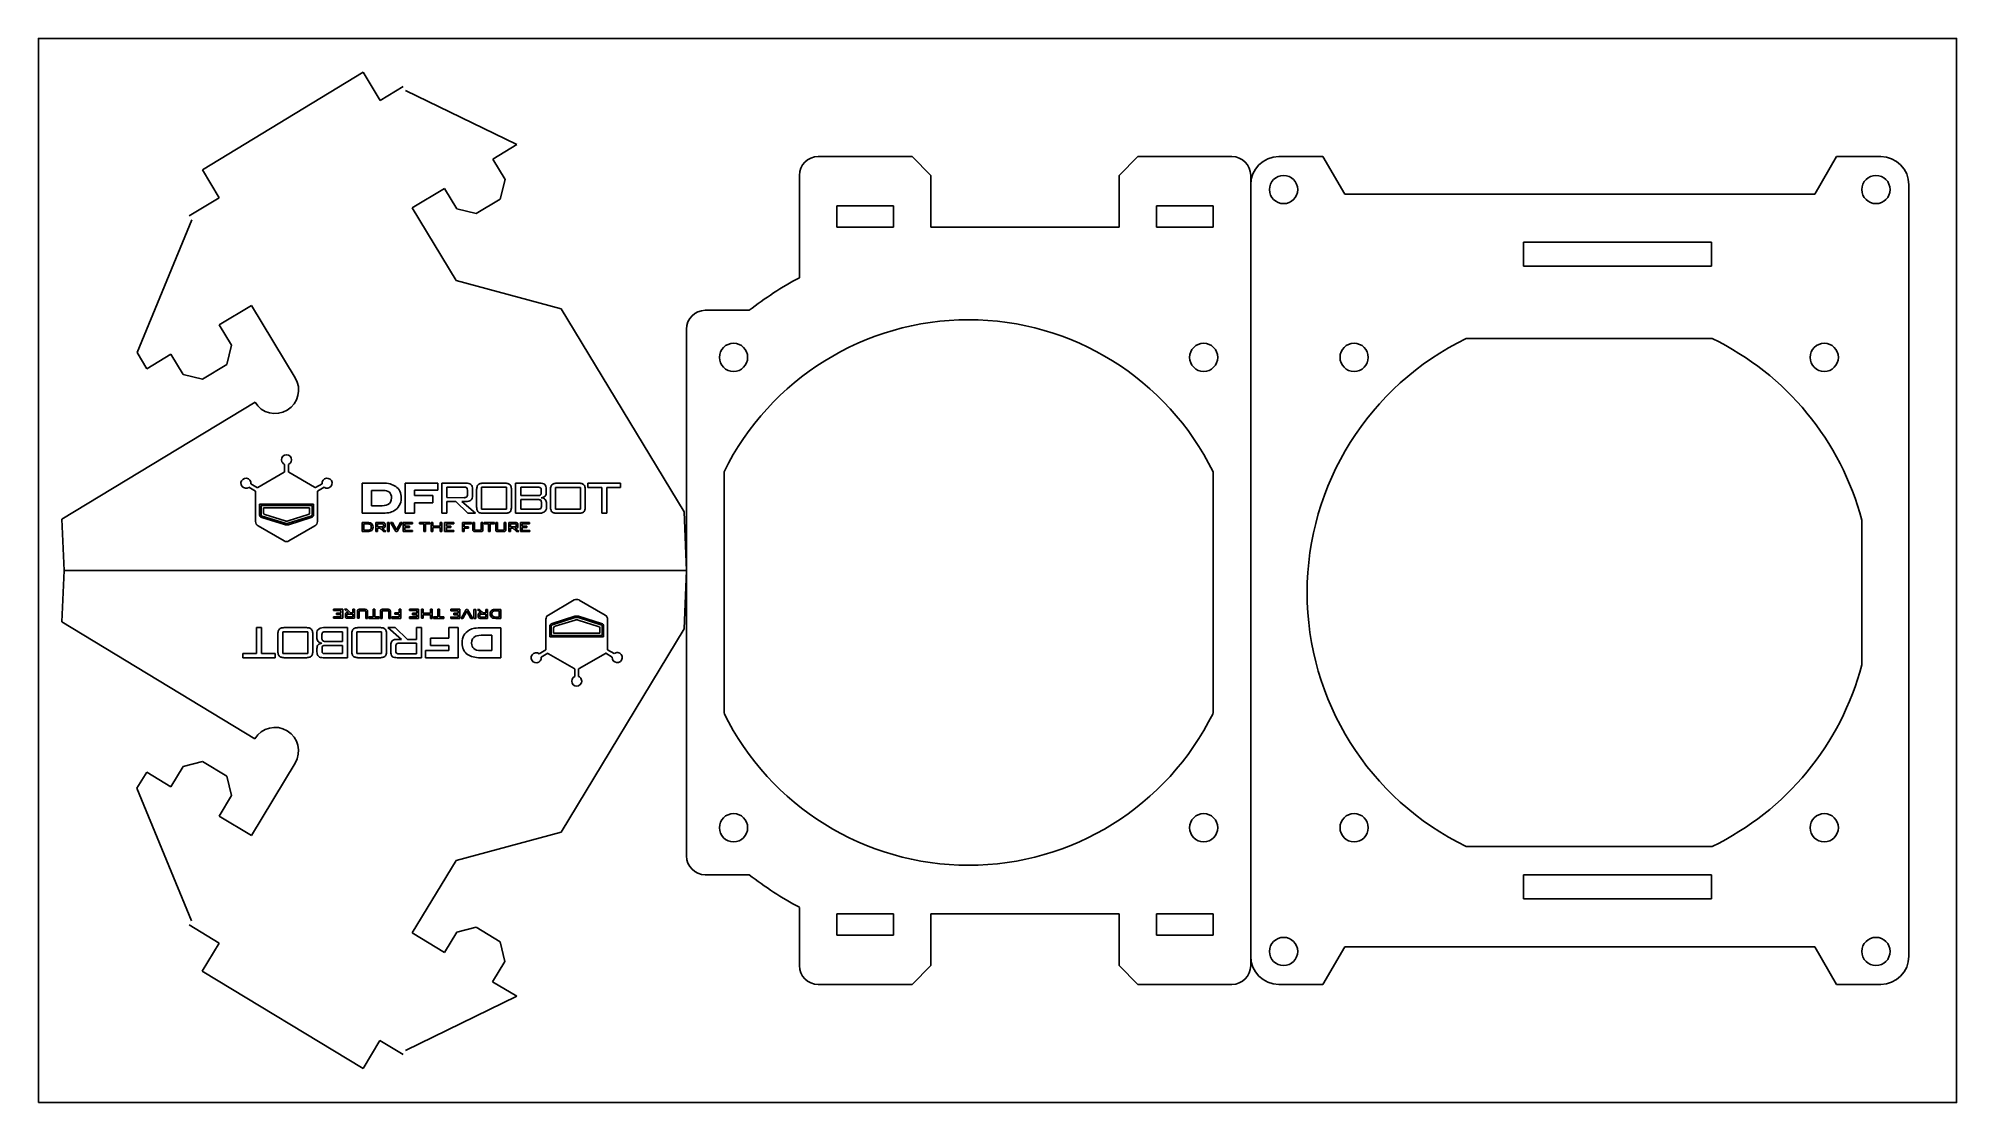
# Model space of a CAD drawing. Header units: inches. Extents: x 0 to 204, y 0 to 113.
import ezdxf

# ---------------------------------------------------------------- set-up
doc = ezdxf.new("R2010")
doc.units = ezdxf.units.IN
doc.header["$MEASUREMENT"] = 0
doc.layers.add('02___PRT_ALL_AXES', color=7, linetype='Continuous')

msp = doc.modelspace()

# ---------------------------------------------------------------- linework, layer by layer
at = {"color": 7, "linetype": 'Continuous'}
for p, q in [((17.74, 98.92), (34.85, 109.28)), ((34.85, 109.28), (36.65, 106.3)), ((36.65, 106.3), (39.1, 107.79)), ((39.36, 107.36), (51.19, 101.59)), ((51.19, 101.59), (48.62, 100.04)), ((48.62, 100.04), (49.93, 97.87)), ((93.23, 100.32), (83.23, 100.32)), ((95.23, 98.32), (93.23, 100.32)), ((117.23, 100.32), (115.23, 98.32)), ((127.23, 100.32), (117.23, 100.32)), ((136.92, 100.32), (132.23, 100.32)), ((136.92, 100.32), (139.23, 96.32)), ((189.23, 96.32), (191.54, 100.32)), ((196.23, 100.32), (191.54, 100.32)), ((17.74, 98.92), (19.54, 95.95)), ((81.23, 98.32), (81.23, 87.45)), ((95.23, 92.82), (95.23, 98.32)), ((115.23, 98.32), (115.23, 92.82)), ((129.23, 14.32), (129.23, 98.32)), ((16.35, 94.02), (19.54, 95.95)), ((43.49, 96.93), (40.07, 94.86)), ((44.8, 94.77), (43.49, 96.93)), ((49.42, 95.81), (49.93, 97.87)), ((139.23, 96.32), (189.23, 96.32)), ((199.23, 15.32), (199.23, 97.32)), ((40.07, 94.86), (44.73, 87.16)), ((44.8, 94.77), (46.86, 94.26)), ((49.42, 95.81), (46.86, 94.26)), ((85.23, 92.82), (85.23, 95.1)), ((91.23, 95.1), (85.23, 95.1)), ((91.23, 95.1), (91.23, 92.82)), ((119.23, 92.82), (119.23, 95.1)), ((125.23, 95.1), (119.23, 95.1)), ((125.23, 95.1), (125.23, 92.82)), ((10.8, 79.48), (16.61, 93.59)), ((158.23, 88.66), (158.23, 91.23)), ((178.23, 91.23), (158.23, 91.23)), ((178.23, 91.23), (178.23, 88.66)), ((158.23, 88.66), (178.23, 88.66)), ((44.73, 87.16), (55.91, 84.12)), ((22.96, 84.5), (19.53, 82.43)), ((27.62, 76.8), (22.96, 84.5)), ((55.91, 84.12), (68.98, 62.54)), ((75.91, 83.98), (71.23, 83.98)), ((19.53, 82.43), (20.84, 80.27)), ((69.23, 81.98), (69.23, 25.98)), ((20.34, 78.21), (20.84, 80.27)), ((11.83, 77.77), (10.8, 79.48)), ((14.4, 79.33), (11.83, 77.77)), ((15.71, 77.16), (14.4, 79.33)), ((20.34, 78.21), (17.77, 76.66)), ((15.71, 77.16), (17.77, 76.66)), ((2.8, 61.79), (23.34, 74.22)), ((3.03, 56.33), (2.8, 61.79)), ((68.98, 62.54), (69.23, 56.32)), ((3.03, 56.33), (2.8, 50.87)), ((69.23, 56.32), (3.03, 56.33)), ((68.98, 50.11), (69.23, 56.32)), ((2.8, 50.87), (23.33, 38.44)), ((55.91, 28.52), (68.98, 50.11)), ((11.83, 34.88), (10.79, 33.17)), ((14.39, 33.33), (11.83, 34.88)), ((15.7, 35.49), (14.39, 33.33)), ((15.7, 35.49), (17.76, 36)), ((20.33, 34.45), (17.76, 36)), ((27.61, 35.85), (22.95, 28.15)), ((10.79, 33.17), (16.59, 19.07)), ((20.33, 34.45), (20.84, 32.39)), ((19.53, 30.22), (20.84, 32.39)), ((22.95, 28.15), (19.53, 30.22)), ((44.72, 25.49), (55.91, 28.52)), ((40.06, 17.79), (44.72, 25.49)), ((71.23, 23.98), (75.91, 23.98)), ((158.23, 21.41), (158.23, 23.98)), ((178.23, 23.98), (158.23, 23.98)), ((178.23, 23.98), (178.23, 21.41)), ((81.23, 20.51), (81.23, 14.32)), ((178.23, 21.41), (158.23, 21.41)), ((16.34, 18.64), (19.53, 16.71)), ((44.79, 17.88), (46.85, 18.39)), ((49.41, 16.83), (46.85, 18.39)), ((85.23, 17.54), (85.23, 19.82)), ((91.23, 19.82), (91.23, 17.54)), ((95.23, 14.32), (95.23, 19.82)), ((115.23, 19.82), (115.23, 14.32)), ((119.23, 17.54), (119.23, 19.82)), ((125.23, 19.82), (125.23, 17.54)), ((17.72, 13.73), (19.53, 16.71)), ((43.48, 15.72), (40.06, 17.79)), ((44.79, 17.88), (43.48, 15.72)), ((49.41, 16.83), (49.92, 14.77)), ((85.23, 17.54), (91.23, 17.54)), ((119.23, 17.54), (125.23, 17.54)), ((139.23, 16.32), (136.92, 12.32)), ((189.23, 16.32), (139.23, 16.32)), ((191.54, 12.32), (189.23, 16.32)), ((48.61, 12.61), (49.92, 14.77)), ((93.23, 12.32), (95.23, 14.32)), ((115.23, 14.32), (117.23, 12.32)), ((17.72, 13.73), (34.83, 3.37)), ((51.18, 11.06), (48.61, 12.61)), ((83.23, 12.32), (93.23, 12.32)), ((117.23, 12.32), (127.23, 12.32)), ((132.23, 12.32), (136.92, 12.32)), ((196.23, 12.32), (191.54, 12.32)), ((39.35, 5.29), (51.18, 11.06)), ((34.83, 3.37), (36.63, 6.35)), ((36.63, 6.35), (39.09, 4.86))]:
    msp.add_line(p, q, dxfattribs=at)
at = {"color": 0, "lineweight": 25}
for p, q in [((26.49, 67.6), (26.49, 66.78)), ((26.9, 66.78), (26.9, 67.6)), ((23.61, 65.12), (22.91, 65.53)), ((26.44, 66.76), (23.64, 65.15)), ((29.68, 65.18), (26.94, 66.76)), ((30.48, 65.54), (29.77, 65.13)), ((34.74, 62.41), (34.74, 65.61)), ((34.74, 65.61), (36.93, 65.61)), ((39.3, 62.4), (39.3, 65.61)), ((39.3, 65.61), (42.79, 65.6)), ((42.79, 65.6), (42.79, 64.85)), ((43.21, 65.6), (45.79, 65.6)), ((43.21, 62.4), (43.21, 65.6)), ((47.66, 65.6), (49.87, 65.6)), ((51.06, 65.6), (53.64, 65.6)), ((51.06, 62.4), (51.06, 65.6)), ((55.51, 65.6), (57.73, 65.6)), ((58.75, 65.6), (62.21, 65.6)), ((58.75, 65.16), (58.75, 65.6)), ((62.21, 65.6), (62.21, 65.16)), ((22.7, 65.17), (23.41, 64.76)), ((23.41, 64.71), (23.41, 61.52)), ((23.82, 62.21), (23.82, 63.39)), ((23.82, 63.39), (29.56, 63.39)), ((29.56, 63.39), (29.56, 62.21)), ((29.77, 65.13), (29.76, 65.14)), ((29.98, 64.77), (30.68, 65.18)), ((29.98, 61.52), (29.98, 64.71)), ((35.74, 64.84), (35.74, 63.19)), ((36.93, 64.84), (35.74, 64.84)), ((40.3, 64.85), (40.3, 64.3)), ((42.79, 64.85), (40.3, 64.85)), ((40.3, 64.3), (42.25, 64.3)), ((40.3, 63.53), (40.3, 62.4)), ((42.25, 63.53), (40.3, 63.53)), ((42.25, 64.3), (42.25, 63.53)), ((45.58, 65.19), (43.75, 65.19)), ((43.75, 65.19), (43.75, 64.07)), ((43.75, 64.07), (45.58, 64.06)), ((44.69, 63.65), (43.75, 63.65)), ((43.75, 63.65), (43.75, 62.4)), ((45.99, 62.4), (44.69, 63.65)), ((45.79, 63.65), (45.32, 63.65)), ((45.32, 63.65), (46.79, 62.4)), ((45.93, 64.39), (45.93, 64.86)), ((46.47, 64.98), (46.47, 64.27)), ((46.91, 63.16), (46.91, 64.85)), ((50.09, 65.17), (47.44, 65.17)), ((47.44, 65.17), (47.44, 62.85)), ((50.09, 62.85), (50.09, 65.17)), ((50.62, 64.84), (50.62, 63.16)), ((53.45, 65.17), (51.6, 65.17)), ((51.6, 65.17), (51.6, 64.29)), ((51.6, 64.29), (53.45, 64.29)), ((53.45, 63.87), (51.6, 63.87)), ((51.6, 63.87), (51.6, 62.84)), ((53.77, 64.57), (53.77, 64.89)), ((53.8, 63.22), (53.8, 63.48)), ((54.32, 64.98), (54.32, 64.61)), ((54.34, 63.43), (54.34, 63.03)), ((54.76, 63.16), (54.76, 64.84)), ((57.95, 65.16), (55.29, 65.16)), ((55.29, 65.16), (55.29, 62.84)), ((57.94, 62.84), (57.95, 65.16)), ((58.47, 64.84), (58.47, 63.15)), ((60.21, 65.16), (58.75, 65.16)), ((60.21, 62.4), (60.21, 65.16)), ((62.21, 65.16), (60.74, 65.16)), ((60.74, 65.16), (60.74, 62.4)), ((23.98, 63.24), (23.98, 62.21)), ((29.41, 63.24), (23.98, 63.24)), ((26.48, 61.2), (24.07, 61.95)), ((24.11, 62.1), (26.53, 61.34)), ((24.23, 62.42), (24.23, 63)), ((24.23, 63), (29.15, 63)), ((26.53, 61.6), (24.4, 62.27)), ((26.85, 61.34), (29.26, 62.1)), ((28.98, 62.26), (26.86, 61.6)), ((29.31, 61.95), (26.89, 61.19)), ((29.15, 63), (29.15, 62.42)), ((29.41, 62.21), (29.41, 63.24)), ((36.73, 62.4), (34.74, 62.41)), ((34.74, 60.46), (34.74, 61.42)), ((34.74, 61.42), (35.3, 61.42)), ((34.92, 61.28), (34.92, 60.6)), ((35.28, 61.28), (34.92, 61.28)), ((35.74, 63.19), (36.57, 63.19)), ((36.19, 60.46), (36.19, 61.42)), ((36.19, 61.42), (36.96, 61.42)), ((36.37, 61.28), (36.37, 60.97)), ((36.88, 61.28), (36.37, 61.28)), ((37.17, 61.23), (37.17, 61.02)), ((37.44, 60.45), (37.44, 61.42)), ((37.44, 61.42), (37.62, 61.42)), ((37.62, 61.42), (37.62, 60.45)), ((37.75, 61.42), (37.95, 61.42)), ((38.31, 60.45), (37.75, 61.42)), ((37.95, 61.42), (38.38, 60.64)), ((38.38, 60.64), (38.8, 61.42)), ((38.98, 61.42), (38.45, 60.45)), ((38.8, 61.42), (38.98, 61.42)), ((39.11, 60.45), (39.11, 61.42)), ((39.11, 61.42), (40.08, 61.42)), ((39.29, 61.27), (39.29, 61.03)), ((40.08, 61.27), (39.29, 61.27)), ((40.3, 62.4), (39.3, 62.4)), ((40.08, 61.42), (40.08, 61.27)), ((40.84, 61.27), (40.84, 61.42)), ((40.84, 61.42), (41.93, 61.42)), ((41.29, 61.27), (40.84, 61.27)), ((41.29, 60.45), (41.29, 61.27)), ((41.93, 61.27), (41.47, 61.27)), ((41.47, 61.27), (41.47, 60.45)), ((41.93, 61.42), (41.93, 61.27)), ((42.07, 61.41), (42.25, 61.41)), ((42.07, 60.45), (42.07, 61.41)), ((42.25, 61.41), (42.25, 61.03)), ((43.02, 61.41), (43.2, 61.41)), ((43.02, 61.03), (43.02, 61.41)), ((43.2, 61.41), (43.2, 60.45)), ((43.75, 62.4), (43.21, 62.4)), ((43.51, 61.42), (44.48, 61.42)), ((43.51, 60.45), (43.51, 61.42)), ((44.48, 61.27), (43.69, 61.27)), ((43.69, 61.27), (43.69, 61.03)), ((44.48, 61.42), (44.48, 61.27)), ((45.41, 61.42), (46.37, 61.42)), ((45.41, 60.45), (45.41, 61.42)), ((46.37, 61.27), (45.59, 61.27)), ((45.59, 61.27), (45.59, 60.98)), ((46.79, 62.4), (45.99, 62.4)), ((46.37, 61.42), (46.37, 61.27)), ((46.51, 61.42), (46.69, 61.42)), ((46.51, 60.68), (46.51, 61.42)), ((46.69, 61.42), (46.69, 60.6)), ((47.39, 61.42), (47.58, 61.42)), ((47.39, 60.6), (47.39, 61.42)), ((47.44, 62.85), (50.09, 62.85)), ((47.58, 61.42), (47.58, 60.68)), ((49.87, 62.4), (47.66, 62.4)), ((47.71, 61.42), (48.81, 61.41)), ((47.71, 61.27), (47.71, 61.42)), ((48.17, 61.27), (47.71, 61.27)), ((48.17, 60.45), (48.17, 61.27)), ((48.81, 61.27), (48.35, 61.27)), ((48.35, 61.27), (48.35, 60.45)), ((48.81, 61.41), (48.81, 61.27)), ((48.94, 61.41), (49.13, 61.41)), ((48.94, 60.68), (48.94, 61.41)), ((49.13, 61.41), (49.13, 60.6)), ((49.83, 61.41), (50.01, 61.41)), ((49.83, 60.6), (49.83, 61.41)), ((50.01, 61.41), (50.01, 60.68)), ((50.32, 61.41), (51.1, 61.41)), ((50.32, 60.45), (50.32, 61.41)), ((51.02, 61.27), (50.51, 61.27)), ((50.51, 61.27), (50.51, 60.96)), ((53.45, 62.4), (51.06, 62.4)), ((51.3, 61.23), (51.3, 61.01)), ((51.58, 61.41), (52.55, 61.41)), ((51.58, 60.45), (51.58, 61.41)), ((51.6, 62.84), (53.45, 62.84)), ((52.55, 61.27), (51.76, 61.27)), ((51.76, 61.27), (51.76, 61.02)), ((52.55, 61.41), (52.55, 61.27)), ((55.29, 62.84), (57.94, 62.84)), ((57.73, 62.4), (55.51, 62.4)), ((60.74, 62.4), (60.21, 62.4)), ((23.67, 61.06), (26.44, 59.47)), ((26.94, 59.46), (29.7, 61.06)), ((35.3, 60.46), (34.74, 60.46)), ((34.92, 60.6), (35.28, 60.6)), ((36.37, 60.46), (36.19, 60.46)), ((36.37, 60.97), (36.88, 60.97)), ((36.37, 60.83), (36.37, 60.46)), ((36.63, 60.83), (36.37, 60.83)), ((37.02, 60.45), (36.63, 60.83)), ((36.96, 60.83), (36.84, 60.83)), ((36.84, 60.83), (37.26, 60.45)), ((36.99, 61.06), (36.99, 61.18)), ((37.26, 60.45), (37.02, 60.45)), ((37.62, 60.45), (37.44, 60.45)), ((38.45, 60.45), (38.31, 60.45)), ((40.09, 60.45), (39.11, 60.45)), ((39.29, 61.03), (39.77, 61.03)), ((39.29, 60.88), (39.29, 60.6)), ((39.77, 60.88), (39.29, 60.88)), ((39.29, 60.6), (40.09, 60.59)), ((39.77, 61.03), (39.77, 60.88)), ((40.09, 60.59), (40.09, 60.45)), ((41.47, 60.45), (41.29, 60.45)), ((42.25, 60.45), (42.07, 60.45)), ((42.25, 61.03), (43.02, 61.03)), ((43.02, 60.88), (42.25, 60.88)), ((42.25, 60.88), (42.25, 60.45)), ((43.02, 60.45), (43.02, 60.88)), ((43.2, 60.45), (43.02, 60.45)), ((44.49, 60.45), (43.51, 60.45)), ((43.69, 61.03), (44.17, 61.03)), ((44.17, 60.88), (43.69, 60.88)), ((43.69, 60.88), (43.69, 60.59)), ((43.69, 60.59), (44.49, 60.59)), ((44.17, 61.03), (44.17, 60.88)), ((44.49, 60.59), (44.49, 60.45)), ((45.59, 60.45), (45.41, 60.45)), ((45.59, 60.98), (46.03, 60.97)), ((46.03, 60.83), (45.59, 60.83)), ((45.59, 60.83), (45.59, 60.45)), ((46.03, 60.97), (46.03, 60.83)), ((46.69, 60.6), (47.39, 60.6)), ((47.34, 60.45), (46.74, 60.45)), ((48.35, 60.45), (48.17, 60.45)), ((49.13, 60.6), (49.83, 60.6)), ((49.78, 60.45), (49.18, 60.45)), ((50.51, 60.45), (50.32, 60.45)), ((50.51, 60.96), (51.02, 60.96)), ((50.77, 60.83), (50.51, 60.83)), ((50.51, 60.83), (50.51, 60.45)), ((51.15, 60.45), (50.77, 60.83)), ((51.1, 60.83), (50.97, 60.83)), ((50.97, 60.83), (51.4, 60.45)), ((51.12, 61.06), (51.12, 61.18)), ((51.4, 60.45), (51.15, 60.45)), ((52.56, 60.45), (51.58, 60.45)), ((51.76, 61.02), (52.24, 61.02)), ((52.24, 60.88), (51.76, 60.88)), ((51.76, 60.88), (51.76, 60.59)), ((51.76, 60.59), (52.56, 60.59)), ((52.24, 61.02), (52.24, 60.88)), ((52.56, 60.59), (52.56, 60.45)), ((57.3, 53.19), (54.54, 51.59)), ((60.58, 51.59), (57.81, 53.18)), ((31.69, 52.2), (32.67, 52.2)), ((31.69, 52.06), (31.69, 52.2)), ((32.48, 52.06), (31.69, 52.06)), ((31.7, 51.38), (32.48, 51.38)), ((31.7, 51.24), (31.7, 51.38)), ((32.67, 51.24), (31.7, 51.24)), ((32.01, 51.77), (32.48, 51.77)), ((32.01, 51.63), (32.01, 51.77)), ((32.48, 51.63), (32.01, 51.63)), ((32.48, 51.77), (32.48, 52.06)), ((32.48, 51.38), (32.48, 51.63)), ((32.67, 52.2), (32.67, 51.24)), ((32.85, 52.2), (33.09, 52.2)), ((33.28, 51.82), (32.85, 52.2)), ((32.95, 51.42), (32.95, 51.64)), ((33.09, 52.2), (33.48, 51.82)), ((33.12, 51.59), (33.12, 51.47)), ((33.15, 51.82), (33.28, 51.82)), ((33.92, 51.24), (33.15, 51.24)), ((33.74, 51.69), (33.23, 51.69)), ((33.23, 51.38), (33.74, 51.38)), ((33.48, 51.82), (33.74, 51.82)), ((33.74, 52.2), (33.92, 52.2)), ((33.74, 51.82), (33.74, 52.2)), ((33.74, 51.38), (33.74, 51.69)), ((33.92, 52.2), (33.92, 51.24)), ((34.23, 51.24), (34.23, 51.97)), ((34.42, 51.24), (34.23, 51.24)), ((35.12, 52.05), (34.42, 52.05)), ((34.42, 52.05), (34.42, 51.24)), ((34.47, 52.2), (35.07, 52.2)), ((35.12, 51.23), (35.12, 52.05)), ((35.3, 51.23), (35.12, 51.23)), ((35.3, 51.97), (35.3, 51.23)), ((35.44, 51.38), (35.9, 51.38)), ((35.44, 51.23), (35.44, 51.38)), ((36.53, 51.23), (35.44, 51.23)), ((35.9, 52.2), (36.08, 52.2)), ((35.9, 51.38), (35.9, 52.2)), ((36.08, 52.2), (36.08, 51.38)), ((36.08, 51.38), (36.53, 51.38)), ((36.53, 51.38), (36.53, 51.23)), ((36.67, 51.23), (36.67, 51.97)), ((36.85, 51.23), (36.67, 51.23)), ((37.56, 52.05), (36.85, 52.05)), ((36.85, 52.05), (36.85, 51.23)), ((36.91, 52.2), (37.5, 52.2)), ((37.56, 51.23), (37.56, 52.05)), ((37.74, 51.23), (37.56, 51.23)), ((37.74, 51.97), (37.74, 51.23)), ((37.88, 51.38), (38.66, 51.38)), ((37.88, 51.23), (37.88, 51.38)), ((38.84, 51.23), (37.88, 51.23)), ((38.22, 51.82), (38.66, 51.82)), ((38.22, 51.67), (38.22, 51.82)), ((38.66, 51.67), (38.22, 51.67)), ((38.66, 52.2), (38.84, 52.2)), ((38.66, 51.82), (38.66, 52.2)), ((38.66, 51.38), (38.66, 51.67)), ((38.84, 52.2), (38.84, 51.23)), ((39.76, 52.2), (40.74, 52.2)), ((39.76, 52.06), (39.76, 52.2)), ((40.56, 52.06), (39.76, 52.06)), ((39.77, 51.38), (40.55, 51.38)), ((39.77, 51.23), (39.77, 51.38)), ((40.74, 51.23), (39.77, 51.23)), ((40.08, 51.77), (40.55, 51.77)), ((40.08, 51.62), (40.08, 51.77)), ((40.55, 51.62), (40.08, 51.62)), ((40.55, 51.38), (40.55, 51.62)), ((40.55, 51.77), (40.56, 52.06)), ((40.74, 52.2), (40.74, 51.23)), ((41.05, 52.2), (41.23, 52.2)), ((41.05, 51.24), (41.05, 52.2)), ((41.23, 51.24), (41.05, 51.24)), ((41.23, 52.2), (41.23, 51.77)), ((41.23, 51.77), (42, 51.77)), ((42, 51.62), (41.23, 51.62)), ((41.23, 51.62), (41.23, 51.24)), ((42, 52.2), (42.18, 52.2)), ((42, 51.77), (42, 52.2)), ((42, 51.23), (42, 51.62)), ((42.18, 51.23), (42, 51.23)), ((42.18, 52.2), (42.18, 51.23)), ((42.31, 51.38), (42.77, 51.38)), ((42.31, 51.23), (42.31, 51.38)), ((43.41, 51.23), (42.31, 51.23)), ((42.77, 52.2), (42.95, 52.2)), ((42.77, 51.38), (42.77, 52.2)), ((42.95, 52.2), (42.95, 51.38)), ((42.95, 51.38), (43.41, 51.38)), ((43.41, 51.38), (43.41, 51.23)), ((44.16, 52.05), (44.16, 52.2)), ((44.16, 52.2), (45.13, 52.2)), ((44.95, 52.05), (44.16, 52.05)), ((44.16, 51.23), (44.16, 51.38)), ((44.16, 51.38), (44.95, 51.37)), ((45.13, 51.23), (44.16, 51.23)), ((44.48, 51.62), (44.48, 51.77)), ((44.48, 51.77), (44.95, 51.77)), ((44.95, 51.62), (44.48, 51.62)), ((44.95, 51.77), (44.95, 52.05)), ((44.95, 51.37), (44.95, 51.62)), ((45.13, 52.2), (45.13, 51.23)), ((45.27, 51.23), (45.8, 52.19)), ((45.45, 51.23), (45.27, 51.23)), ((45.86, 52.01), (45.45, 51.23)), ((45.8, 52.19), (45.94, 52.19)), ((46.3, 51.23), (45.86, 52.01)), ((45.94, 52.19), (46.49, 51.23)), ((46.49, 51.23), (46.3, 51.23)), ((46.62, 51.23), (46.62, 52.19)), ((46.62, 52.19), (46.81, 52.19)), ((46.81, 51.23), (46.62, 51.23)), ((46.81, 52.19), (46.81, 51.23)), ((46.99, 52.19), (47.23, 52.19)), ((47.41, 51.82), (46.99, 52.19)), ((47.08, 51.42), (47.08, 51.63)), ((47.23, 52.19), (47.61, 51.82)), ((47.26, 51.58), (47.26, 51.47)), ((47.28, 51.82), (47.41, 51.82)), ((48.06, 51.23), (47.28, 51.23)), ((47.88, 51.68), (47.36, 51.68)), ((47.36, 51.37), (47.88, 51.37)), ((47.61, 51.82), (47.88, 51.82)), ((47.88, 51.82), (47.88, 52.19)), ((47.88, 52.19), (48.06, 52.19)), ((47.88, 51.37), (47.88, 51.68)), ((48.06, 52.19), (48.06, 51.23)), ((48.95, 52.19), (49.5, 52.19)), ((49.5, 51.23), (48.95, 51.23)), ((49.32, 52.05), (48.97, 52.05)), ((48.97, 51.37), (49.32, 51.37)), ((49.32, 51.37), (49.32, 52.05)), ((49.5, 52.19), (49.5, 51.23)), ((54.27, 51.13), (54.27, 47.94)), ((54.94, 50.7), (57.35, 51.45)), ((57.4, 51.31), (54.98, 50.55)), ((55.27, 50.39), (57.39, 51.05)), ((60.13, 50.55), (57.72, 51.31)), ((57.72, 51.05), (59.85, 50.38)), ((57.76, 51.45), (60.18, 50.69)), ((60.84, 47.94), (60.84, 51.13)), ((23.5, 50.25), (24.04, 50.25)), ((23.5, 47.49), (23.5, 50.25)), ((24.04, 50.25), (24.04, 47.49)), ((25.77, 47.81), (25.78, 49.5)), ((28.95, 49.81), (26.3, 49.81)), ((26.3, 49.81), (26.3, 47.49)), ((26.52, 50.25), (28.73, 50.25)), ((28.95, 47.49), (28.95, 49.81)), ((29.49, 49.49), (29.48, 47.81)), ((29.91, 49.22), (29.91, 49.62)), ((30.45, 49.43), (30.45, 49.17)), ((30.8, 50.25), (33.19, 50.25)), ((32.65, 49.81), (30.8, 49.81)), ((32.65, 48.78), (32.65, 49.81)), ((33.19, 50.25), (33.18, 47.05)), ((33.63, 47.81), (33.63, 49.49)), ((36.81, 49.8), (34.16, 49.8)), ((34.16, 49.8), (34.16, 47.48)), ((34.38, 50.25), (36.59, 50.25)), ((36.81, 47.48), (36.81, 49.8)), ((37.34, 49.49), (37.34, 47.8)), ((37.46, 50.25), (38.25, 50.25)), ((38.92, 49), (37.46, 50.25)), ((38.25, 50.25), (39.56, 49)), ((38.45, 49), (38.92, 49)), ((39.56, 49), (40.5, 49)), ((40.5, 50.25), (41.03, 50.25)), ((40.5, 49), (40.5, 50.25)), ((41.03, 50.25), (41.03, 47.05)), ((42, 49.12), (43.95, 49.12)), ((42, 48.35), (42, 49.12)), ((43.95, 49.12), (43.95, 50.25)), ((43.95, 50.25), (44.94, 50.25)), ((44.94, 50.25), (44.94, 47.04)), ((47.51, 50.24), (49.5, 50.24)), ((48.51, 49.46), (47.67, 49.46)), ((48.51, 47.81), (48.51, 49.46)), ((49.5, 50.24), (49.5, 47.04)), ((54.69, 49.26), (54.69, 50.44)), ((60.42, 49.26), (54.69, 49.26)), ((54.84, 50.44), (54.84, 49.41)), ((54.84, 49.41), (60.27, 49.41)), ((55.09, 49.65), (55.09, 50.23)), ((60.02, 49.65), (55.09, 49.65)), ((60.02, 50.22), (60.02, 49.65)), ((60.27, 49.41), (60.27, 50.44)), ((60.42, 50.44), (60.42, 49.26)), ((22.03, 47.49), (23.5, 47.49)), ((22.03, 47.05), (22.03, 47.49)), ((25.5, 47.05), (22.03, 47.05)), ((24.04, 47.49), (25.5, 47.49)), ((25.5, 47.49), (25.5, 47.05)), ((26.3, 47.49), (28.95, 47.49)), ((28.73, 47.05), (26.52, 47.05)), ((29.93, 47.67), (29.93, 48.04)), ((30.47, 48.08), (30.47, 47.76)), ((33.18, 47.05), (30.6, 47.05)), ((30.8, 48.78), (32.65, 48.78)), ((32.65, 48.36), (30.8, 48.36)), ((30.8, 47.48), (32.65, 47.48)), ((32.65, 47.48), (32.65, 48.36)), ((34.16, 47.48), (36.81, 47.48)), ((36.59, 47.05), (34.38, 47.05)), ((37.77, 47.67), (37.78, 48.38)), ((38.32, 48.26), (38.32, 47.79)), ((41.03, 47.05), (38.45, 47.05)), ((40.5, 48.58), (38.66, 48.59)), ((38.66, 47.46), (40.5, 47.46)), ((40.5, 47.46), (40.5, 48.58)), ((41.46, 47.8), (43.95, 47.8)), ((41.46, 47.05), (41.46, 47.8)), ((44.94, 47.04), (41.46, 47.05)), ((43.95, 48.35), (42, 48.35)), ((43.95, 47.8), (43.95, 48.35)), ((47.31, 47.81), (48.51, 47.81)), ((49.5, 47.04), (47.32, 47.04)), ((54.27, 47.88), (53.56, 47.47)), ((53.77, 47.11), (54.48, 47.52)), ((54.48, 47.52), (54.49, 47.51)), ((54.57, 47.47), (57.3, 45.89)), ((57.8, 45.89), (60.61, 47.5)), ((60.64, 47.53), (61.34, 47.12)), ((61.54, 47.48), (60.84, 47.89)), ((57.34, 45.87), (57.34, 45.05)), ((57.76, 45.05), (57.76, 45.87))]:
    msp.add_line(p, q, dxfattribs=at)
msp.add_lwpolyline([(0.3, -0.25), (0.3, 112.89), (204.31, 112.89), (204.31, -0.25)], close=True)
at = {"color": 7, "linetype": 'Continuous'}
for centre, radius, start, end in [((83.23, 98.32), 2, 90, 180), ((127.23, 98.32), 2, 0, 90), ((132.23, 97.32), 3, 90, 180), ((196.23, 97.32), 3, 0, 90), ((71.23, 81.98), 2, 90, 180), ((25.48, 75.51), 2.5, 211.18, 31.18), ((25.47, 37.14), 2.5, 328.8034, 148.8034), ((71.23, 25.98), 2, 180, 270), ((83.23, 14.32), 2, 180, 270), ((127.23, 14.32), 2, 270, 0), ((132.23, 15.32), 3, 180, 270), ((196.23, 15.32), 3, 270, 0)]:
    msp.add_arc(centre, radius, start, end, dxfattribs=at)
at = {"color": 0, "lineweight": 25}
for points in [[(26.49, 68.58), (26.22, 68.46), (26.09, 68.15), (26.2, 67.88)], [(26.2, 67.88), (26.26, 67.75), (26.36, 67.65), (26.49, 67.6)], [(22.91, 65.53), (22.95, 65.82), (22.74, 66.08), (22.45, 66.12)], [(26.49, 66.78), (26.47, 66.78), (26.46, 66.77), (26.44, 66.76)], [(26.94, 66.76), (26.93, 66.77), (26.92, 66.78), (26.9, 66.78)], [(36.93, 65.61), (37.5, 65.61), (37.96, 65.49), (38.3, 65.25)], [(46.95, 65.21), (46.96, 65.26), (46.97, 65.3), (46.99, 65.34)], [(46.99, 65.34), (47.01, 65.38), (47.03, 65.41), (47.06, 65.44)], [(47.06, 65.44), (47.09, 65.47), (47.12, 65.49), (47.16, 65.51)], [(47.16, 65.51), (47.2, 65.53), (47.24, 65.55), (47.29, 65.56)], [(47.29, 65.56), (47.41, 65.59), (47.53, 65.6), (47.66, 65.6)], [(49.87, 65.6), (49.99, 65.6), (50.12, 65.59), (50.24, 65.56)], [(50.24, 65.56), (50.28, 65.55), (50.32, 65.53), (50.37, 65.51)], [(50.37, 65.51), (50.4, 65.49), (50.43, 65.47), (50.46, 65.44)], [(50.46, 65.44), (50.49, 65.41), (50.51, 65.38), (50.53, 65.35)], [(50.53, 65.35), (50.55, 65.3), (50.57, 65.26), (50.58, 65.21)], [(53.64, 65.6), (53.82, 65.6), (54.04, 65.57), (54.16, 65.45)], [(54.16, 65.45), (54.28, 65.34), (54.32, 65.15), (54.32, 64.98)], [(54.8, 65.21), (54.81, 65.26), (54.83, 65.3), (54.85, 65.34)], [(54.85, 65.34), (54.87, 65.38), (54.89, 65.41), (54.92, 65.44)], [(54.92, 65.44), (54.95, 65.47), (54.98, 65.49), (55.01, 65.51)], [(55.01, 65.51), (55.06, 65.53), (55.1, 65.55), (55.14, 65.56)], [(55.14, 65.56), (55.26, 65.59), (55.39, 65.6), (55.51, 65.6)], [(57.73, 65.6), (57.85, 65.6), (57.97, 65.59), (58.09, 65.56)], [(58.09, 65.56), (58.14, 65.55), (58.18, 65.53), (58.22, 65.51)], [(58.22, 65.51), (58.26, 65.49), (58.29, 65.47), (58.32, 65.44)], [(58.32, 65.44), (58.34, 65.41), (58.37, 65.38), (58.38, 65.34)], [(58.38, 65.34), (58.41, 65.3), (58.42, 65.26), (58.43, 65.21)], [(22.32, 65.06), (22.45, 65.05), (22.59, 65.08), (22.7, 65.17)], [(23.41, 64.76), (23.41, 64.74), (23.41, 64.73), (23.41, 64.71)], [(23.64, 65.14), (23.63, 65.14), (23.62, 65.13), (23.61, 65.12)], [(29.76, 65.14), (29.73, 65.15), (29.71, 65.17), (29.68, 65.18)], [(29.98, 64.71), (29.98, 64.73), (29.98, 64.75), (29.98, 64.77)], [(30.68, 65.18), (30.92, 65), (31.25, 65.05), (31.43, 65.28)], [(36.57, 63.19), (36.97, 63.19), (37.27, 63.24), (37.45, 63.32)], [(37.86, 64.04), (37.86, 64.57), (37.55, 64.84), (36.93, 64.84)], [(37.45, 63.32), (37.73, 63.45), (37.86, 63.68), (37.86, 64.04)], [(38.88, 64.02), (38.88, 63.41), (38.62, 62.95), (38.11, 62.65)], [(38.3, 65.25), (38.69, 64.98), (38.88, 64.57), (38.88, 64.02)], [(45.86, 65.11), (45.79, 65.18), (45.68, 65.19), (45.58, 65.19)], [(45.58, 64.06), (45.64, 64.06), (45.7, 64.07), (45.75, 64.08)], [(45.75, 64.08), (45.79, 64.09), (45.83, 64.11), (45.86, 64.14)], [(46.31, 63.8), (46.19, 63.67), (45.97, 63.65), (45.79, 63.65)], [(45.93, 64.86), (45.93, 64.95), (45.92, 65.05), (45.86, 65.11)], [(45.86, 64.14), (45.88, 64.16), (45.9, 64.2), (45.91, 64.24)], [(45.91, 64.24), (45.93, 64.29), (45.93, 64.34), (45.93, 64.39)], [(46.47, 64.27), (46.47, 64.1), (46.43, 63.91), (46.31, 63.8)], [(46.91, 64.85), (46.91, 64.97), (46.91, 65.09), (46.95, 65.21)], [(50.58, 65.21), (50.61, 65.09), (50.62, 64.97), (50.62, 64.84)], [(53.61, 65.15), (53.55, 65.17), (53.5, 65.17), (53.45, 65.17)], [(53.45, 64.29), (53.53, 64.29), (53.64, 64.29), (53.7, 64.35)], [(53.61, 63.85), (53.56, 63.86), (53.5, 63.87), (53.45, 63.87)], [(53.71, 65.11), (53.68, 65.13), (53.64, 65.15), (53.61, 65.15)], [(53.72, 63.78), (53.69, 63.81), (53.66, 63.83), (53.61, 63.85)], [(53.7, 64.35), (53.76, 64.4), (53.77, 64.49), (53.77, 64.57)], [(53.76, 65.02), (53.75, 65.06), (53.73, 65.09), (53.71, 65.11)], [(53.78, 63.67), (53.77, 63.71), (53.75, 63.75), (53.72, 63.78)], [(53.77, 64.89), (53.77, 64.94), (53.77, 64.98), (53.76, 65.02)], [(53.8, 63.48), (53.8, 63.54), (53.8, 63.61), (53.78, 63.67)], [(53.79, 64.06), (53.94, 64.04), (54.1, 63.98), (54.2, 63.87)], [(54.2, 63.87), (54.3, 63.75), (54.34, 63.59), (54.34, 63.43)], [(54.76, 64.84), (54.76, 64.97), (54.77, 65.09), (54.8, 65.21)], [(58.43, 65.21), (58.46, 65.09), (58.47, 64.97), (58.47, 64.84)], [(23.41, 61.52), (23.41, 61.33), (23.51, 61.16), (23.67, 61.06)], [(24.07, 61.95), (23.91, 62), (23.82, 62.1), (23.82, 62.21)], [(23.98, 62.21), (23.98, 62.18), (24.02, 62.13), (24.11, 62.1)], [(24.4, 62.27), (24.3, 62.3), (24.23, 62.36), (24.23, 62.42)], [(26.69, 61.57), (26.64, 61.57), (26.58, 61.58), (26.53, 61.6)], [(26.53, 61.34), (26.63, 61.31), (26.75, 61.31), (26.85, 61.34)], [(26.85, 61.6), (26.8, 61.58), (26.75, 61.57), (26.69, 61.57)], [(29.15, 62.42), (29.15, 62.35), (29.08, 62.29), (28.98, 62.26)], [(29.26, 62.1), (29.36, 62.13), (29.41, 62.17), (29.41, 62.21)], [(29.56, 62.21), (29.56, 62.09), (29.47, 62), (29.31, 61.95)], [(29.71, 61.06), (29.88, 61.15), (29.98, 61.33), (29.98, 61.52)], [(35.61, 61.2), (35.54, 61.25), (35.43, 61.28), (35.28, 61.28)], [(35.3, 61.42), (35.39, 61.42), (35.47, 61.41), (35.53, 61.4)], [(35.53, 61.4), (35.59, 61.39), (35.64, 61.37), (35.68, 61.34)], [(35.68, 61.34), (35.75, 61.3), (35.8, 61.25), (35.84, 61.18)], [(38.11, 62.65), (37.83, 62.49), (37.37, 62.4), (36.73, 62.4)], [(36.97, 61.26), (36.95, 61.27), (36.92, 61.28), (36.88, 61.28)], [(36.96, 61.42), (37.04, 61.42), (37.09, 61.4), (37.12, 61.37)], [(36.99, 61.18), (36.99, 61.22), (36.98, 61.24), (36.97, 61.26)], [(37.12, 61.37), (37.15, 61.35), (37.17, 61.3), (37.17, 61.23)], [(46.94, 62.79), (46.91, 62.91), (46.91, 63.04), (46.91, 63.16)], [(46.99, 62.66), (46.97, 62.7), (46.96, 62.75), (46.94, 62.79)], [(47.06, 62.56), (47.03, 62.59), (47.01, 62.62), (46.99, 62.66)], [(47.16, 62.49), (47.12, 62.51), (47.09, 62.53), (47.06, 62.56)], [(50.23, 62.44), (50.12, 62.41), (49.99, 62.4), (49.87, 62.4)], [(50.36, 62.49), (50.32, 62.47), (50.28, 62.45), (50.23, 62.44)], [(50.46, 62.56), (50.43, 62.53), (50.4, 62.51), (50.36, 62.49)], [(50.53, 62.65), (50.51, 62.62), (50.49, 62.59), (50.46, 62.56)], [(50.58, 62.79), (50.56, 62.74), (50.55, 62.7), (50.53, 62.65)], [(50.62, 63.16), (50.62, 63.03), (50.61, 62.91), (50.58, 62.79)], [(51.1, 61.25), (51.08, 61.27), (51.06, 61.27), (51.02, 61.27)], [(51.1, 61.41), (51.17, 61.41), (51.22, 61.4), (51.25, 61.37)], [(51.12, 61.18), (51.12, 61.21), (51.12, 61.24), (51.1, 61.25)], [(51.25, 61.37), (51.29, 61.34), (51.3, 61.29), (51.3, 61.23)], [(53.45, 62.84), (53.5, 62.84), (53.56, 62.84), (53.62, 62.86)], [(54.12, 62.55), (53.93, 62.42), (53.68, 62.4), (53.45, 62.4)], [(53.62, 62.86), (53.66, 62.87), (53.7, 62.89), (53.72, 62.92)], [(53.72, 62.92), (53.75, 62.95), (53.77, 62.99), (53.78, 63.03)], [(53.78, 63.03), (53.8, 63.09), (53.8, 63.16), (53.8, 63.22)], [(54.28, 62.75), (54.25, 62.67), (54.19, 62.6), (54.12, 62.55)], [(54.34, 63.03), (54.34, 62.93), (54.32, 62.83), (54.28, 62.75)], [(54.8, 62.79), (54.77, 62.91), (54.76, 63.03), (54.76, 63.16)], [(54.85, 62.66), (54.83, 62.7), (54.81, 62.74), (54.8, 62.79)], [(54.92, 62.56), (54.89, 62.59), (54.87, 62.62), (54.85, 62.66)], [(55.01, 62.49), (54.98, 62.51), (54.94, 62.53), (54.92, 62.56)], [(55.14, 62.44), (55.1, 62.45), (55.05, 62.47), (55.01, 62.49)], [(55.51, 62.4), (55.39, 62.4), (55.26, 62.41), (55.14, 62.44)], [(58.09, 62.44), (57.97, 62.4), (57.85, 62.4), (57.73, 62.4)], [(58.22, 62.49), (58.18, 62.46), (58.13, 62.45), (58.09, 62.44)], [(58.32, 62.55), (58.29, 62.53), (58.25, 62.5), (58.22, 62.49)], [(58.38, 62.65), (58.37, 62.62), (58.34, 62.58), (58.32, 62.55)], [(58.43, 62.78), (58.42, 62.74), (58.4, 62.69), (58.38, 62.65)], [(58.47, 63.15), (58.47, 63.03), (58.46, 62.9), (58.43, 62.78)], [(26.44, 59.46), (26.52, 59.42), (26.61, 59.4), (26.69, 59.4)], [(26.69, 61.17), (26.62, 61.17), (26.55, 61.18), (26.49, 61.2)], [(26.89, 61.19), (26.83, 61.18), (26.76, 61.17), (26.69, 61.17)], [(26.69, 59.4), (26.78, 59.4), (26.87, 59.42), (26.94, 59.46)], [(35.28, 60.6), (35.43, 60.6), (35.55, 60.63), (35.61, 60.68)], [(35.75, 60.58), (35.65, 60.5), (35.5, 60.46), (35.3, 60.46)], [(35.69, 61.09), (35.67, 61.14), (35.64, 61.17), (35.61, 61.2)], [(35.61, 60.68), (35.65, 60.71), (35.67, 60.74), (35.69, 60.79)], [(35.71, 61.02), (35.7, 61.05), (35.69, 61.07), (35.69, 61.09)], [(35.69, 60.79), (35.69, 60.81), (35.7, 60.83), (35.71, 60.86)], [(35.71, 60.94), (35.71, 60.97), (35.71, 61), (35.71, 61.02)], [(35.71, 60.86), (35.71, 60.88), (35.71, 60.91), (35.71, 60.94)], [(35.89, 60.94), (35.89, 60.78), (35.84, 60.66), (35.75, 60.58)], [(35.84, 61.18), (35.88, 61.1), (35.89, 61.03), (35.89, 60.94)], [(36.88, 60.97), (36.92, 60.97), (36.95, 60.97), (36.97, 60.99)], [(37.12, 60.88), (37.09, 60.85), (37.04, 60.83), (36.96, 60.83)], [(36.97, 60.99), (36.98, 61), (36.99, 61.03), (36.99, 61.06)], [(37.17, 61.02), (37.17, 60.95), (37.15, 60.9), (37.12, 60.88)], [(46.56, 60.5), (46.52, 60.53), (46.51, 60.59), (46.51, 60.68)], [(46.74, 60.45), (46.65, 60.45), (46.59, 60.47), (46.56, 60.5)], [(47.53, 60.5), (47.49, 60.47), (47.43, 60.45), (47.34, 60.45)], [(47.58, 60.68), (47.58, 60.59), (47.56, 60.53), (47.53, 60.5)], [(48.99, 60.5), (48.96, 60.53), (48.94, 60.59), (48.94, 60.68)], [(49.18, 60.45), (49.09, 60.45), (49.03, 60.47), (48.99, 60.5)], [(49.96, 60.5), (49.93, 60.47), (49.87, 60.45), (49.78, 60.45)], [(50.01, 60.68), (50.01, 60.59), (50, 60.53), (49.96, 60.5)], [(51.02, 60.96), (51.06, 60.96), (51.09, 60.97), (51.1, 60.98)], [(51.1, 60.98), (51.12, 61), (51.12, 61.02), (51.12, 61.06)], [(51.25, 60.87), (51.22, 60.84), (51.17, 60.83), (51.1, 60.83)], [(51.3, 61.01), (51.3, 60.95), (51.29, 60.9), (51.25, 60.87)], [(57.55, 53.25), (57.47, 53.25), (57.38, 53.23), (57.3, 53.19)], [(57.8, 53.19), (57.73, 53.23), (57.64, 53.25), (57.55, 53.25)], [(32.95, 51.64), (32.95, 51.7), (32.96, 51.75), (32.99, 51.78)], [(32.99, 51.28), (32.96, 51.31), (32.95, 51.36), (32.95, 51.42)], [(32.99, 51.78), (33.02, 51.81), (33.08, 51.82), (33.15, 51.82)], [(33.15, 51.24), (33.08, 51.24), (33.02, 51.25), (32.99, 51.28)], [(33.15, 51.67), (33.13, 51.65), (33.12, 51.63), (33.12, 51.59)], [(33.12, 51.47), (33.12, 51.44), (33.13, 51.41), (33.15, 51.4)], [(33.23, 51.69), (33.19, 51.69), (33.16, 51.68), (33.15, 51.67)], [(33.15, 51.4), (33.16, 51.38), (33.19, 51.38), (33.23, 51.38)], [(34.23, 51.97), (34.23, 52.06), (34.25, 52.12), (34.28, 52.15)], [(34.28, 52.15), (34.32, 52.18), (34.38, 52.2), (34.47, 52.2)], [(35.07, 52.2), (35.16, 52.2), (35.22, 52.18), (35.25, 52.15)], [(35.25, 52.15), (35.29, 52.12), (35.3, 52.06), (35.3, 51.97)], [(36.67, 51.97), (36.67, 52.06), (36.69, 52.12), (36.72, 52.15)], [(36.72, 52.15), (36.75, 52.18), (36.81, 52.2), (36.91, 52.2)], [(37.5, 52.2), (37.6, 52.2), (37.66, 52.18), (37.69, 52.15)], [(37.69, 52.15), (37.72, 52.12), (37.74, 52.06), (37.74, 51.97)], [(47.08, 51.63), (47.08, 51.7), (47.1, 51.74), (47.13, 51.77)], [(47.13, 51.27), (47.1, 51.3), (47.08, 51.35), (47.08, 51.42)], [(47.13, 51.77), (47.16, 51.8), (47.21, 51.82), (47.28, 51.82)], [(47.28, 51.23), (47.21, 51.23), (47.16, 51.25), (47.13, 51.27)], [(47.28, 51.66), (47.27, 51.65), (47.26, 51.62), (47.26, 51.58)], [(47.26, 51.47), (47.26, 51.43), (47.27, 51.41), (47.28, 51.39)], [(47.36, 51.68), (47.32, 51.68), (47.29, 51.68), (47.28, 51.66)], [(47.28, 51.39), (47.3, 51.38), (47.32, 51.37), (47.36, 51.37)], [(48.35, 51.71), (48.35, 51.87), (48.4, 51.99), (48.5, 52.07)], [(48.41, 51.47), (48.37, 51.55), (48.35, 51.62), (48.35, 51.71)], [(48.56, 51.3), (48.5, 51.35), (48.45, 51.4), (48.41, 51.47)], [(48.5, 52.07), (48.6, 52.15), (48.75, 52.19), (48.95, 52.19)], [(48.56, 51.86), (48.55, 51.84), (48.55, 51.82), (48.54, 51.79)], [(48.54, 51.79), (48.54, 51.77), (48.54, 51.74), (48.54, 51.71)], [(48.54, 51.71), (48.54, 51.68), (48.54, 51.65), (48.54, 51.63)], [(48.54, 51.63), (48.55, 51.6), (48.55, 51.58), (48.56, 51.55)], [(48.63, 51.97), (48.6, 51.94), (48.58, 51.91), (48.56, 51.86)], [(48.56, 51.55), (48.58, 51.51), (48.6, 51.48), (48.64, 51.45)], [(48.72, 51.25), (48.66, 51.26), (48.6, 51.28), (48.56, 51.3)], [(48.97, 52.05), (48.81, 52.05), (48.7, 52.02), (48.63, 51.97)], [(48.64, 51.45), (48.7, 51.4), (48.81, 51.37), (48.97, 51.37)], [(48.95, 51.23), (48.86, 51.23), (48.78, 51.24), (48.72, 51.25)], [(54.54, 51.59), (54.37, 51.5), (54.27, 51.32), (54.27, 51.13)], [(57.35, 51.45), (57.42, 51.47), (57.49, 51.48), (57.56, 51.48)], [(57.72, 51.31), (57.62, 51.34), (57.49, 51.34), (57.4, 51.31)], [(57.4, 51.05), (57.44, 51.07), (57.5, 51.07), (57.56, 51.07)], [(57.56, 51.48), (57.63, 51.48), (57.7, 51.47), (57.76, 51.45)], [(57.56, 51.07), (57.61, 51.07), (57.67, 51.07), (57.72, 51.05)], [(60.84, 51.13), (60.84, 51.32), (60.74, 51.49), (60.58, 51.59)], [(25.78, 49.5), (25.78, 49.62), (25.78, 49.75), (25.81, 49.87)], [(25.81, 49.87), (25.83, 49.91), (25.84, 49.96), (25.86, 50)], [(25.86, 50), (25.88, 50.03), (25.9, 50.07), (25.93, 50.09)], [(25.93, 50.09), (25.96, 50.12), (25.99, 50.15), (26.03, 50.16)], [(26.03, 50.16), (26.07, 50.19), (26.11, 50.2), (26.16, 50.21)], [(26.16, 50.21), (26.27, 50.24), (26.4, 50.25), (26.52, 50.25)], [(28.73, 50.25), (28.86, 50.25), (28.98, 50.24), (29.1, 50.21)], [(29.1, 50.21), (29.15, 50.2), (29.19, 50.18), (29.23, 50.16)], [(29.23, 50.16), (29.27, 50.14), (29.3, 50.12), (29.33, 50.09)], [(29.33, 50.09), (29.36, 50.06), (29.38, 50.03), (29.4, 49.99)], [(29.4, 49.99), (29.42, 49.95), (29.43, 49.91), (29.45, 49.86)], [(29.45, 49.86), (29.48, 49.74), (29.49, 49.62), (29.49, 49.49)], [(29.91, 49.62), (29.91, 49.72), (29.92, 49.82), (29.96, 49.9)], [(30.05, 48.78), (29.95, 48.89), (29.91, 49.06), (29.91, 49.22)], [(29.96, 49.9), (30, 49.98), (30.06, 50.05), (30.13, 50.1)], [(30.13, 50.1), (30.31, 50.23), (30.57, 50.25), (30.8, 50.25)], [(30.47, 49.61), (30.45, 49.55), (30.45, 49.49), (30.45, 49.43)], [(30.45, 49.17), (30.45, 49.1), (30.45, 49.04), (30.47, 48.98)], [(30.52, 49.73), (30.49, 49.7), (30.48, 49.66), (30.47, 49.61)], [(30.47, 48.98), (30.48, 48.94), (30.49, 48.9), (30.52, 48.87)], [(30.63, 49.79), (30.59, 49.78), (30.55, 49.76), (30.52, 49.73)], [(30.8, 49.81), (30.74, 49.81), (30.69, 49.81), (30.63, 49.79)], [(33.63, 49.49), (33.63, 49.62), (33.64, 49.74), (33.67, 49.86)], [(33.67, 49.86), (33.68, 49.91), (33.7, 49.95), (33.72, 50)], [(33.72, 50), (33.74, 50.03), (33.76, 50.06), (33.79, 50.09)], [(33.79, 50.09), (33.81, 50.12), (33.85, 50.14), (33.88, 50.16)], [(33.88, 50.16), (33.92, 50.18), (33.97, 50.2), (34.01, 50.21)], [(34.01, 50.21), (34.13, 50.24), (34.25, 50.25), (34.38, 50.25)], [(37.09, 50.16), (37.12, 50.14), (37.16, 50.12), (37.19, 50.09)], [(37.19, 50.09), (37.21, 50.06), (37.24, 50.03), (37.25, 49.99)], [(37.25, 49.99), (37.28, 49.95), (37.29, 49.9), (37.3, 49.86)], [(37.3, 49.86), (37.33, 49.74), (37.34, 49.61), (37.34, 49.49)], [(37.93, 48.85), (38.06, 48.97), (38.27, 49), (38.45, 49)], [(45.37, 48.63), (45.37, 49.24), (45.62, 49.7), (46.14, 50)], [(46.14, 50), (46.42, 50.16), (46.88, 50.24), (47.51, 50.24)], [(46.79, 49.33), (46.52, 49.2), (46.38, 48.97), (46.38, 48.61)], [(47.67, 49.46), (47.27, 49.46), (46.98, 49.41), (46.79, 49.33)], [(54.69, 50.44), (54.69, 50.56), (54.78, 50.65), (54.94, 50.7)], [(54.98, 50.55), (54.89, 50.52), (54.84, 50.48), (54.84, 50.44)], [(55.09, 50.23), (55.09, 50.3), (55.16, 50.36), (55.27, 50.39)], [(59.85, 50.38), (59.95, 50.35), (60.02, 50.29), (60.02, 50.22)], [(60.27, 50.44), (60.27, 50.47), (60.23, 50.52), (60.13, 50.55)], [(60.18, 50.69), (60.33, 50.65), (60.42, 50.55), (60.42, 50.44)], [(25.81, 47.44), (25.78, 47.56), (25.77, 47.68), (25.77, 47.81)], [(25.86, 47.31), (25.84, 47.35), (25.83, 47.39), (25.81, 47.44)], [(25.93, 47.21), (25.9, 47.24), (25.88, 47.27), (25.86, 47.31)], [(26.03, 47.14), (25.99, 47.16), (25.96, 47.18), (25.93, 47.21)], [(26.16, 47.09), (26.11, 47.1), (26.07, 47.12), (26.03, 47.14)], [(26.52, 47.05), (26.4, 47.05), (26.27, 47.06), (26.16, 47.09)], [(29.1, 47.09), (28.98, 47.06), (28.86, 47.05), (28.73, 47.05)], [(29.23, 47.14), (29.19, 47.12), (29.15, 47.1), (29.1, 47.09)], [(29.33, 47.21), (29.3, 47.18), (29.27, 47.16), (29.23, 47.14)], [(29.4, 47.31), (29.38, 47.27), (29.36, 47.24), (29.33, 47.21)], [(29.45, 47.44), (29.43, 47.39), (29.42, 47.35), (29.4, 47.31)], [(29.48, 47.81), (29.48, 47.68), (29.48, 47.56), (29.45, 47.44)], [(30.08, 47.2), (29.97, 47.31), (29.93, 47.5), (29.93, 47.67)], [(30.46, 48.59), (30.31, 48.61), (30.15, 48.67), (30.05, 48.78)], [(30.6, 47.05), (30.42, 47.05), (30.21, 47.07), (30.08, 47.2)], [(30.54, 48.3), (30.49, 48.25), (30.47, 48.16), (30.47, 48.08)], [(30.47, 47.76), (30.47, 47.71), (30.48, 47.67), (30.49, 47.62)], [(30.49, 47.62), (30.5, 47.59), (30.52, 47.56), (30.54, 47.54)], [(30.52, 48.87), (30.55, 48.84), (30.59, 48.82), (30.63, 48.8)], [(30.8, 48.36), (30.71, 48.36), (30.61, 48.36), (30.54, 48.3)], [(30.54, 47.54), (30.57, 47.52), (30.6, 47.5), (30.64, 47.49)], [(30.63, 48.8), (30.69, 48.79), (30.74, 48.78), (30.8, 48.78)], [(30.64, 47.49), (30.69, 47.48), (30.75, 47.48), (30.8, 47.48)], [(33.67, 47.44), (33.64, 47.56), (33.63, 47.68), (33.63, 47.81)], [(33.72, 47.3), (33.7, 47.35), (33.68, 47.39), (33.67, 47.44)], [(33.79, 47.21), (33.76, 47.24), (33.74, 47.27), (33.72, 47.3)], [(33.88, 47.14), (33.85, 47.16), (33.81, 47.18), (33.79, 47.21)], [(34.01, 47.09), (33.97, 47.1), (33.92, 47.12), (33.88, 47.14)], [(34.38, 47.05), (34.25, 47.05), (34.13, 47.06), (34.01, 47.09)], [(36.96, 47.09), (36.84, 47.05), (36.71, 47.05), (36.59, 47.05)], [(37.09, 47.14), (37.05, 47.12), (37, 47.1), (36.96, 47.09)], [(37.18, 47.21), (37.16, 47.18), (37.12, 47.16), (37.09, 47.14)], [(37.25, 47.31), (37.23, 47.27), (37.21, 47.24), (37.18, 47.21)], [(37.3, 47.44), (37.29, 47.39), (37.27, 47.35), (37.25, 47.31)], [(37.34, 47.8), (37.34, 47.68), (37.33, 47.56), (37.3, 47.44)], [(37.78, 48.38), (37.78, 48.55), (37.82, 48.74), (37.93, 48.85)], [(38.34, 48.41), (38.32, 48.36), (38.32, 48.31), (38.32, 48.26)], [(38.32, 47.79), (38.32, 47.7), (38.33, 47.6), (38.39, 47.54)], [(38.39, 48.51), (38.36, 48.49), (38.35, 48.45), (38.34, 48.41)], [(38.49, 48.57), (38.46, 48.56), (38.42, 48.54), (38.39, 48.51)], [(38.39, 47.54), (38.45, 47.47), (38.57, 47.46), (38.66, 47.46)], [(38.66, 48.59), (38.61, 48.59), (38.55, 48.58), (38.49, 48.57)], [(45.95, 47.4), (45.56, 47.67), (45.37, 48.08), (45.37, 48.63)], [(47.32, 47.04), (46.74, 47.04), (46.29, 47.16), (45.95, 47.4)], [(46.38, 48.61), (46.38, 48.08), (46.69, 47.81), (47.31, 47.81)], [(53.56, 47.47), (53.33, 47.65), (52.99, 47.6), (52.82, 47.37)], [(54.27, 47.94), (54.27, 47.92), (54.27, 47.9), (54.27, 47.88)], [(54.49, 47.51), (54.51, 47.49), (54.54, 47.48), (54.57, 47.47)], [(60.61, 47.51), (60.62, 47.51), (60.63, 47.52), (60.64, 47.53)], [(60.84, 47.89), (60.84, 47.91), (60.84, 47.92), (60.84, 47.94)], [(61.34, 47.12), (61.3, 46.83), (61.51, 46.57), (61.8, 46.53)], [(61.93, 47.59), (61.79, 47.6), (61.66, 47.57), (61.55, 47.48)], [(57.3, 45.89), (57.32, 45.88), (57.33, 45.87), (57.34, 45.87)], [(57.76, 45.87), (57.77, 45.87), (57.79, 45.88), (57.8, 45.89)], [(58.04, 44.77), (57.99, 44.9), (57.89, 45), (57.76, 45.05)], [(57.76, 44.07), (58.03, 44.19), (58.16, 44.5), (58.04, 44.77)]]:
    msp.add_open_spline(points, degree=3, dxfattribs=at)
for points, knots in [([(26.9, 67.6), (27.17, 67.71), (27.3, 68.02), (27.18, 68.29), (27.07, 68.57), (26.76, 68.69), (26.49, 68.58)], [0, 0, 0, 0, 1, 1, 1, 2, 2, 2, 2]), ([(22.45, 66.12), (22.16, 66.15), (21.89, 65.95), (21.85, 65.66), (21.82, 65.36), (22.02, 65.1), (22.32, 65.06)], [1, 1, 1, 1, 2, 2, 2, 3, 3, 3, 3]), ([(31.43, 65.28), (31.61, 65.52), (31.56, 65.85), (31.32, 66.03), (31.09, 66.2), (30.76, 66.16), (30.58, 65.92), (30.5, 65.81), (30.46, 65.67), (30.48, 65.54)], [1, 1, 1, 1, 2, 2, 2, 3, 3, 3, 4, 4, 4, 4]), ([(45.79, 65.6), (45.97, 65.6), (46.19, 65.58), (46.31, 65.46), (46.43, 65.34), (46.47, 65.15), (46.47, 64.98)], [0, 0, 0, 0, 1, 1, 1, 2, 2, 2, 2]), ([(54.32, 64.61), (54.32, 64.47), (54.28, 64.32), (54.19, 64.22), (54.09, 64.12), (53.93, 64.08), (53.79, 64.06)], [0, 0, 0, 0, 1, 1, 1, 2, 2, 2, 2]), ([(47.66, 62.4), (47.53, 62.4), (47.41, 62.41), (47.29, 62.44), (47.24, 62.45), (47.2, 62.47), (47.16, 62.49)], [0, 0, 0, 0, 1, 1, 1, 2, 2, 2, 2]), ([(36.59, 50.25), (36.71, 50.25), (36.84, 50.24), (36.96, 50.21), (37, 50.2), (37.05, 50.18), (37.09, 50.16)], [0, 0, 0, 0, 1, 1, 1, 2, 2, 2, 2]), ([(29.93, 48.04), (29.93, 48.18), (29.96, 48.33), (30.05, 48.43), (30.15, 48.53), (30.31, 48.57), (30.46, 48.59)], [0, 0, 0, 0, 1, 1, 1, 2, 2, 2, 2]), ([(38.45, 47.05), (38.27, 47.05), (38.06, 47.07), (37.93, 47.19), (37.82, 47.31), (37.77, 47.5), (37.77, 47.67)], [0, 0, 0, 0, 1, 1, 1, 2, 2, 2, 2]), ([(52.82, 47.37), (52.64, 47.13), (52.69, 46.8), (52.92, 46.62), (53.16, 46.45), (53.49, 46.49), (53.67, 46.73), (53.75, 46.84), (53.79, 46.98), (53.77, 47.11)], [1, 1, 1, 1, 2, 2, 2, 3, 3, 3, 4, 4, 4, 4]), ([(61.8, 46.53), (62.09, 46.49), (62.36, 46.7), (62.39, 46.99), (62.43, 47.29), (62.22, 47.55), (61.93, 47.59)], [1, 1, 1, 1, 2, 2, 2, 3, 3, 3, 3]), ([(57.34, 45.05), (57.07, 44.94), (56.95, 44.63), (57.06, 44.35), (57.18, 44.08), (57.49, 43.96), (57.76, 44.07)], [0, 0, 0, 0, 1, 1, 1, 2, 2, 2, 2])]:
    msp.add_open_spline(points, degree=3, knots=knots, dxfattribs=at)
at = {"layer": '02___PRT_ALL_AXES', "color": 7, "linetype": 'Continuous'}
for p, q in [((91.23, 92.82), (85.23, 92.82)), ((115.23, 92.82), (95.23, 92.82)), ((125.23, 92.82), (119.23, 92.82)), ((152.16, 80.98), (178.31, 80.98)), ((73.23, 41.14), (73.23, 66.83)), ((125.23, 66.83), (125.23, 41.14)), ((194.23, 61.66), (194.23, 46.3)), ((178.31, 26.98), (152.16, 26.98)), ((85.23, 19.82), (91.23, 19.82)), ((95.23, 19.82), (115.23, 19.82)), ((119.23, 19.82), (125.23, 19.82))]:
    msp.add_line(p, q, dxfattribs=at)
for centre in [(132.73, 96.82), (195.73, 96.82), (74.23, 78.98), (124.23, 78.98), (140.23, 78.98), (190.23, 78.98), (74.23, 28.98), (124.23, 28.98), (140.23, 28.98), (190.23, 28.98), (132.73, 15.82), (195.73, 15.82)]:
    msp.add_circle(centre, 1.5, dxfattribs=at)
for centre, radius, start, end in [((99.23, 53.98), 38, 118.2737, 127.8636), ((99.23, 53.98), 29, 26.2916, 153.7084), ((165.23, 53.98), 30, 115.8419, 244.1581), ((165.23, 53.98), 30, 14.8351, 64.1581), ((165.23, 53.98), 30, 295.8419, 345.1649), ((99.23, 53.98), 29, 206.2916, 333.7084), ((99.23, 53.98), 38, 232.1364, 241.7263)]:
    msp.add_arc(centre, radius, start, end, dxfattribs=at)

doc.saveas('drawing.dxf')
